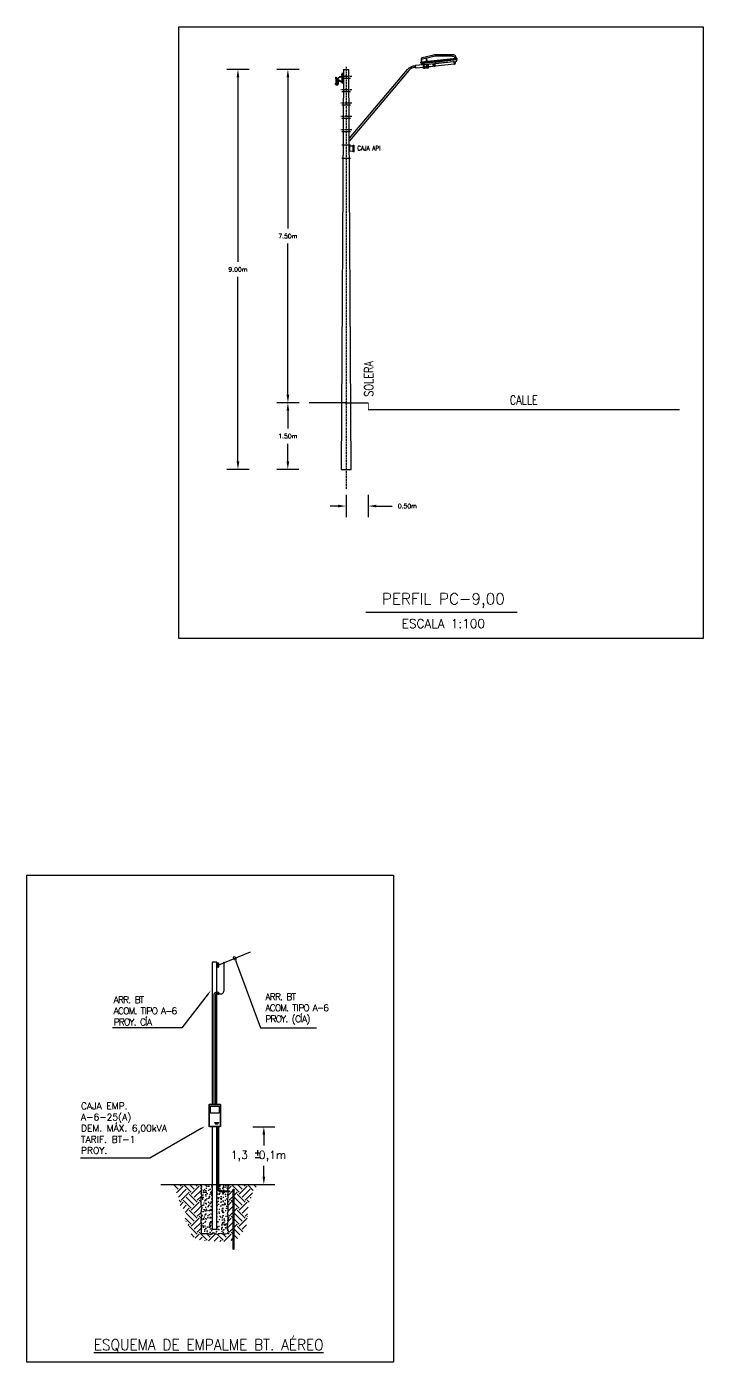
# Model space of a CAD drawing. Extents: x 0 to 336586, y 0 to 6284468.
# Drawn here: x 336179.9 to 336332.1, y 6277582.7 to 6277883.1 of the extents above; entities that cross this region are included whole.
import ezdxf
from ezdxf.enums import TextEntityAlignment as Align

# ---------------------------------------------------------------- set-up
doc = ezdxf.new("R2010")
doc.units = 0
doc.header["$LTSCALE"] = 5
doc.linetypes.add('CENTER', pattern=[2, 1.25, -0.25, 0.25, -0.25])
for name, color, linetype in [('COTAS', 11, 'Continuous'), ('ESTRUCTURAS', 42, 'Continuous'), ('FORMATO', 20, 'Continuous'), ('GRILLA', 254, 'Continuous'), ('PERFIL_VIALIDAD', 7, 'Continuous'), ('TEXTO', 2, 'Continuous')]:
    doc.layers.add(name, color=color, linetype=linetype)
doc.styles.add('ROMANS', font='romans.shx', dxfattribs={"height": 1})
doc.styles.add('ROMANT', font='romant.shx', dxfattribs={"height": 2})
doc.dimstyles.new('PERFIL', dxfattribs={"dimtxt": 1.8, "dimasz": 1.8, "dimexe": 2.5, "dimexo": 2.5, "dimgap": 1.2, "dimtad": 0, "dimtih": 1, "dimtoh": 1, "dimlfac": 0.1, "dimzin": 0, "dimdsep": 46, "dimtxsty": 'ROMANS', "dimcen": 0, "dimclrd": 11, "dimclre": 11, "dimclrt": 256, "dimadec": 0, "dimazin": 0, "dimtfac": 1, "dimtofl": 0, "dimtmove": 0, "dimatfit": 3, "dimfxlon": 1, "dimtfill": 1, "dimtolj": 1, "dimtzin": 0, "dimarcsym": 0})

# ---------------------------------------------------------------- blocks, each defined once
blk = doc.blocks.new('ELLIP')
at = {"color": 0, "lineweight": -2}
blk.add_line((-0.5, 0), (-1, 0), dxfattribs=at)
at = {"color": 0}
blk.add_ellipse((0, 0), major_axis=(0.5, 0), ratio=0.537857, dxfattribs=at)
blk = doc.blocks.new('A$C532C7075')
at = {"layer": 'ESTRUCTURAS', "color": 6}
for p, q in [((58, 9446), (7, 446)), ((58, 9446), (178, 9446)), ((230, 446), (178, 9446)), ((89, 1946), (149, 1946)), ((7, 446), (230, 446))]:
    blk.add_line(p, q, dxfattribs=at)
at = {"layer": 'ESTRUCTURAS', "color": 251, "linetype": 'CENTER'}
for p, q in [((118, 9500), (118, 0)), ((0, 9296), (245, 9296)), ((26, 9246), (226, 9246)), ((0, 8996), (245, 8996)), ((26, 8946), (226, 8946)), ((0, 8696), (245, 8696)), ((26, 8646), (226, 8646)), ((0, 8396), (245, 8396)), ((26, 8346), (226, 8346)), ((0, 8096), (245, 8096)), ((26, 8046), (226, 8046)), ((26, 7746), (226, 7746)), ((26, 7446), (226, 7446))]:
    blk.add_line(p, q, dxfattribs=at)
at = {"layer": 'ESTRUCTURAS', "color": 6}
for centre in [(118, 9296), (118, 8996), (118, 8696), (118, 8396), (118, 8096)]:
    blk.add_circle(centre, 9, dxfattribs=at)
blk = doc.blocks.new('*D419')
at = {"layer": 'COTAS', "color": 11, "lineweight": -2, "transparency": 16777216}
for p, q in [((336241.13, 6277798.51), (336236.13, 6277798.52)), ((336241.11, 6277783.51), (336236.11, 6277783.52))]:
    blk.add_line(p, q, dxfattribs=at)
at = {"layer": 'COTAS', "color": 11, "linetype": 'Continuous', "lineweight": -2, "transparency": 16777216}
for p, q in [((336238.63, 6277796.71), (336238.63, 6277792.71)), ((336238.62, 6277785.31), (336238.62, 6277789.31))]:
    blk.add_line(p, q, dxfattribs=at)
at = {"layer": 'COTAS', "color": 11, "transparency": 16777216}
for points in [[(336238.33, 6277796.71), (336238.93, 6277796.71), (336238.63, 6277798.51)], [(336238.32, 6277785.31), (336238.92, 6277785.31), (336238.61, 6277783.51)]]:
    blk.add_solid(points, dxfattribs=at)
at = {"layer": 'Defpoints', "color": 0, "transparency": 16777216}
for p in [(336238.63, 6277798.51), (336251.74, 6277798.5), (336251.72, 6277783.5)]:
    blk.add_point(p, dxfattribs=at)
at = {"layer": 'COTAS', "transparency": 16777216, "insert": (336238.62, 6277791.01), "char_height": 1, "attachment_point": 5, "style": 'ROMANS', "bg_fill": 3, "box_fill_scale": 1.1, "bg_fill_color": 256, "bg_fill_true_color": 13158600, "bg_fill_transparency": 0}
blk.add_mtext('\\A1;1.50m', dxfattribs=at)
blk = doc.blocks.new('*D420')
at = {"layer": 'COTAS', "color": 11, "lineweight": -2, "transparency": 16777216}
for p, q in [((336241.13, 6277873.5), (336236.13, 6277873.5)), ((336241.13, 6277798.5), (336236.13, 6277798.5))]:
    blk.add_line(p, q, dxfattribs=at)
at = {"layer": 'COTAS', "color": 11, "linetype": 'Continuous', "lineweight": -2, "transparency": 16777216}
for p, q in [((336238.63, 6277871.7), (336238.63, 6277837.7)), ((336238.63, 6277800.3), (336238.63, 6277834.3))]:
    blk.add_line(p, q, dxfattribs=at)
at = {"layer": 'COTAS', "color": 11, "transparency": 16777216}
for points in [[(336238.33, 6277871.7), (336238.93, 6277871.7), (336238.63, 6277873.5)], [(336238.33, 6277800.3), (336238.93, 6277800.3), (336238.63, 6277798.5)]]:
    blk.add_solid(points, dxfattribs=at)
at = {"layer": 'Defpoints', "color": 0, "transparency": 16777216}
for p in [(336238.63, 6277873.5), (336251.72, 6277873.5), (336251.72, 6277798.5)]:
    blk.add_point(p, dxfattribs=at)
at = {"layer": 'COTAS', "transparency": 16777216, "insert": (336238.63, 6277836), "char_height": 1, "attachment_point": 5, "style": 'ROMANS', "bg_fill": 3, "box_fill_scale": 1.1, "bg_fill_color": 256, "bg_fill_true_color": 13158600, "bg_fill_transparency": 0}
blk.add_mtext('\\A1;7.50m', dxfattribs=at)
blk = doc.blocks.new('*D425')
at = {"layer": 'COTAS', "color": 11, "lineweight": -2, "transparency": 16777216}
for p, q in [((336251.72, 6277777.78), (336251.72, 6277772.78)), ((336256.72, 6277777.78), (336256.72, 6277772.78))]:
    blk.add_line(p, q, dxfattribs=at)
at = {"layer": 'COTAS', "color": 11, "linetype": 'Continuous', "lineweight": -2, "transparency": 16777216}
for p, q in [((336249.92, 6277775.28), (336248.12, 6277775.28)), ((336258.52, 6277775.28), (336262.09, 6277775.28))]:
    blk.add_line(p, q, dxfattribs=at)
at = {"layer": 'COTAS', "color": 11, "transparency": 16777216}
for points in [[(336249.92, 6277775.58), (336249.92, 6277774.98), (336251.72, 6277775.28)], [(336258.52, 6277775.58), (336258.52, 6277774.98), (336256.72, 6277775.28)]]:
    blk.add_solid(points, dxfattribs=at)
at = {"layer": 'Defpoints', "color": 0, "transparency": 16777216}
for p in [(336251.72, 6277798.5), (336256.72, 6277798.5), (336256.72, 6277775.28)]:
    blk.add_point(p, dxfattribs=at)
at = {"layer": 'COTAS', "transparency": 16777216, "insert": (336265.5, 6277775.28), "char_height": 1, "attachment_point": 5, "style": 'ROMANS', "bg_fill": 3, "box_fill_scale": 1.1, "bg_fill_color": 256, "bg_fill_true_color": 13158600, "bg_fill_transparency": 0}
blk.add_mtext('\\A1;0.50m', dxfattribs=at)
blk = doc.blocks.new('*D426')
at = {"layer": 'COTAS', "color": 11, "lineweight": -2, "transparency": 16777216}
for p, q in [((336229.89, 6277873.5), (336224.89, 6277873.5)), ((336229.89, 6277783.5), (336224.89, 6277783.5))]:
    blk.add_line(p, q, dxfattribs=at)
at = {"layer": 'COTAS', "color": 11, "linetype": 'Continuous', "lineweight": -2, "transparency": 16777216}
for p, q in [((336227.39, 6277871.7), (336227.39, 6277830.2)), ((336227.39, 6277785.3), (336227.39, 6277826.8))]:
    blk.add_line(p, q, dxfattribs=at)
at = {"layer": 'COTAS', "color": 11, "transparency": 16777216}
for points in [[(336227.09, 6277871.7), (336227.69, 6277871.7), (336227.39, 6277873.5)], [(336227.09, 6277785.3), (336227.69, 6277785.3), (336227.39, 6277783.5)]]:
    blk.add_solid(points, dxfattribs=at)
at = {"layer": 'Defpoints', "color": 0, "transparency": 16777216}
for p in [(336227.39, 6277873.5), (336251.72, 6277873.5), (336251.72, 6277783.5)]:
    blk.add_point(p, dxfattribs=at)
at = {"layer": 'COTAS', "transparency": 16777216, "insert": (336227.39, 6277828.5), "char_height": 1, "attachment_point": 5, "style": 'ROMANS', "bg_fill": 3, "box_fill_scale": 1.1, "bg_fill_color": 256, "bg_fill_true_color": 13158600, "bg_fill_transparency": 0}
blk.add_mtext('\\A1;9.00m', dxfattribs=at)
blk = doc.blocks.new('CAJAAPI')
at = {"color": 2}
for points in [[(-1.26, 1.52), (1.26, 1.52), (1.26, 1.27), (-1.26, 1.27), (-1.26, 1.52)], [(1.1, 1.27), (1.02, 0.16), (1.01, 0.1), (0.98, 0.06), (0.94, 0.03), (0.9, 0), (-0.9, 0), (-0.94, 0.03), (-0.98, 0.06), (-1.01, 0.1), (-1.02, 0.16), (-1.1, 1.27)], [(1.08, 1.52), (1.08, 1.56), (1.07, 1.59), (1.05, 1.61), (1.02, 1.64), (0.99, 1.65), (0.97, 1.65), (0.95, 1.65), (-0.95, 1.65), (-0.97, 1.65), (-0.99, 1.65), (-1.02, 1.64), (-1.05, 1.61), (-1.07, 1.59), (-1.08, 1.56), (-1.08, 1.52)]]:
    blk.add_lwpolyline(points, dxfattribs=at)

msp = doc.modelspace()

# ---------------------------------------------------------------- hatches: boundary and pattern name
h = msp.add_hatch()
h.set_pattern_fill('EARTH', color=256, scale=0.4, angle=45, style=0)
h.set_pattern_definition([(45, (335991.9303, 6277435.932), (2e-16, 3.592102), [2.54, -2.54]), (45, (335991.2568, 6277436.6054), (2e-16, 3.592102), [2.54, -2.54]), (45, (335990.5832, 6277437.279), (2e-16, 3.592102), [2.54, -2.54]), (135, (335990.5832, 6277437.728), (-3.592102, 2e-16), [2.54, -2.54]), (135, (335991.2568, 6277438.4015), (-3.592102, 2e-16), [2.54, -2.54]), (135, (335991.9303, 6277439.075), (-3.592102, 2e-16), [2.54, -2.54])])
h.paths.add_polyline_path([(336211.813, 6277622.671), (336212.352, 6277622.012), (336212.589, 6277621.87), (336212.968, 6277621.302), (336213.441, 6277620.877), (336213.678, 6277620.735), (336213.914, 6277620.356), (336214.009, 6277619.694), (336214.198, 6277618.937), (336214.293, 6277618.274), (336214.482, 6277617.422), (336215.477, 6277617.186), (336215.477, 6277616.855), (336215.477, 6277615.624), (336215.571, 6277614.725), (336215.761, 6277614.158), (336216.045, 6277613.779), (336216.281, 6277613.069), (336216.281, 6277612.596), (336216.613, 6277611.839), (336216.802, 6277611.603), (336217.039, 6277611.224), (336218.033, 6277610.42), (336218.553, 6277610.278), (336219.216, 6277610.136), (336220.352, 6277609.994), (336222.104, 6277609.947), (336223.192, 6277609.852), (336224.376, 6277609.852), (336225.086, 6277610.088), (336226.333, 6277610.136), (336226.333, 6277621.376), (336226.267, 6277621.376), (336226.267, 6277621.336, -0.427321), (336226.074, 6277621.134), (336225.495, 6277621.134), (336225.495, 6277621.038), (336225.158, 6277621.038), (336225.175, 6277620.877), (336225.175, 6277620.532), (336225.198, 6277620.463), (336225.152, 6277619.887), (336225.152, 6277619.818), (336225.106, 6277619.266), (336225.106, 6277618.415), (336225.106, 6277618.253), (336225.152, 6277617.908), (336225.152, 6277617.379), (336225.175, 6277617.287), (336225.198, 6277616.597), (336225.037, 6277616.067), (336225.175, 6277615.699), (336225.221, 6277615.354), (336225.221, 6277614.525), (336225.083, 6277613.904), (336225.037, 6277613.099), (336225.29, 6277612.132), (336225.129, 6277611.81), (336224.968, 6277611.672), (336224.692, 6277611.58), (336223.84, 6277611.58), (336223.518, 6277611.718), (336222.988, 6277611.557), (336222.528, 6277611.511), (336221.837, 6277611.856), (336221.215, 6277611.465), (336220.617, 6277611.649), (336220.064, 6277611.649), (336219.857, 6277611.603), (336219.696, 6277611.626), (336219.42, 6277611.626), (336219.189, 6277611.626), (336219.12, 6277611.925), (336219.12, 6277612.546), (336219.143, 6277612.708), (336219.189, 6277612.915), (336219.097, 6277613.076), (336219.051, 6277613.352), (336219.166, 6277613.582), (336219.189, 6277613.697), (336219.166, 6277613.835), (336219.051, 6277614.364), (336219.143, 6277615.331), (336219.189, 6277615.607), (336219.097, 6277615.86), (336219.028, 6277616.159), (336219.028, 6277616.412), (336219.12, 6277616.597), (336219.12, 6277616.919), (336219.281, 6277617.448), (336219.189, 6277617.885), (336219.143, 6277617.954), (336219.051, 6277618.092), (336219.005, 6277618.967), (336219.028, 6277619.496), (336219.12, 6277619.841), (336219.212, 6277620.209), (336219.143, 6277620.509), (336219.097, 6277620.808), (336219.12, 6277621.038), (336219.189, 6277621.314), (336219.189, 6277621.567), (336219.028, 6277621.797), (336219.143, 6277622.119), (336219.123, 6277622.671)])
h.paths.add_polyline_path([(336225.129, 6277622.671), (336225.129, 6277622.465), (336225.175, 6277622.373), (336225.198, 6277622.166), (336225.198, 6277621.866), (336225.129, 6277621.429), (336225.129, 6277621.314), (336225.138, 6277621.229), (336225.495, 6277621.229), (336225.495, 6277621.134), (336226.074, 6277621.134, 0.4012265), (336226.267, 6277621.319), (336226.267, 6277621.376), (336226.194, 6277621.376), (336226.194, 6277621.414), (336226.128, 6277621.414), (336226.128, 6277621.477), (336226.194, 6277621.477), (336226.194, 6277621.515), (336226.333, 6277621.515), (336226.333, 6277621.609), (336226.46, 6277621.609), (336226.46, 6277621.515), (336226.518, 6277621.515), (336226.518, 6277621.376), (336226.46, 6277621.376), (336226.46, 6277610.136), (336226.837, 6277610.136), (336227.169, 6277610.372), (336227.405, 6277610.704), (336227.642, 6277611.129), (336228.636, 6277612.17), (336229.252, 6277613.211), (336229.536, 6277615.151), (336229.536, 6277616.76), (336229.962, 6277618.937), (336230.198, 6277619.126), (336230.577, 6277620.309), (336230.814, 6277621.35), (336231.05, 6277621.586), (336231.287, 6277621.87), (336231.666, 6277622.201), (336231.903, 6277622.438), (336231.997, 6277622.627), (336232.015, 6277622.671)])
h = msp.add_hatch()
h.set_pattern_fill('AR-CONC', color=6, scale=0.01, style=0)
h.set_pattern_definition([(50, (335991.9303, 6277435.9319), (1.821847, -0.159391), [0.1905, -2.0955]), (355, (335991.9303, 6277435.932), (-0.352428, 1.910566), [0.1524, -1.6764]), (100.451, (335992.0821, 6277435.9186), (1.469425, 1.751167), [0.1619, -1.7809]), (46.1842, (335991.9303, 6277436.44), (2.71079, -0.420423), [0.28575, -3.14325]), (96.6356, (335992.1562, 6277436.405), (2.374042, 2.474256), [0.24285, -2.67135]), (351.184, (335991.9303, 6277436.44), (2.374046, 2.47425), [0.2286, -2.5146]), (21, (335992.1843, 6277436.3129), (1.516149, -1.022655), [0.1905, -2.0955]), (326, (335992.1843, 6277436.313), (0.61802, 1.84188), [0.1524, -1.6764]), (71.4514, (335992.3106, 6277436.2277), (2.134165, 0.819229), [0.1619, -1.7809]), (37.5, (335991.9303, 6277435.9319), (0.030886, 0.8455504), [0, -1.65608, 0, -1.7018, 0, -1.68275]), (7.5, (335991.9303, 6277435.9319), (0.6681966, 1.0018057), [0, -0.97028, 0, -1.61798, 0, -0.64135]), (327.5, (335991.36385, 6277435.9319), (1.355906, -0.0572874), [0, -0.635, 0, -1.9812, 0, -2.6289]), (317.5, (335991.1099, 6277435.9319), (1.481292, 0.254265), [0, -0.8255, 0, -1.31572, 0, -1.8669])])
h.paths.add_polyline_path([(336219.005, 6277618.967), (336219.051, 6277618.092), (336219.189, 6277617.885), (336219.281, 6277617.448), (336219.12, 6277616.919), (336219.12, 6277616.597), (336219.028, 6277616.412), (336219.028, 6277616.159), (336219.097, 6277615.86), (336219.189, 6277615.607), (336219.143, 6277615.331), (336219.051, 6277614.364), (336219.166, 6277613.835), (336219.198, 6277613.645), (336219.051, 6277613.352), (336219.097, 6277613.076), (336219.189, 6277612.915), (336219.143, 6277612.708), (336219.12, 6277612.546), (336219.12, 6277611.925), (336219.189, 6277611.626), (336219.42, 6277611.626), (336219.696, 6277611.626), (336219.857, 6277611.603), (336220.064, 6277611.649), (336220.617, 6277611.649), (336221.215, 6277611.465), (336221.837, 6277611.856), (336222.528, 6277611.511), (336222.988, 6277611.557), (336223.518, 6277611.718), (336223.84, 6277611.58), (336224.692, 6277611.58), (336224.968, 6277611.672), (336225.129, 6277611.81), (336225.29, 6277612.132), (336225.037, 6277613.099), (336225.083, 6277613.904), (336225.221, 6277614.525), (336225.221, 6277615.354), (336225.175, 6277615.699), (336225.037, 6277616.067), (336225.198, 6277616.597), (336225.175, 6277617.287), (336225.152, 6277617.379), (336225.152, 6277617.908), (336225.106, 6277618.253), (336225.106, 6277618.415), (336225.106, 6277619.266), (336225.152, 6277619.818), (336225.152, 6277619.887), (336225.198, 6277620.463), (336225.175, 6277620.532), (336225.175, 6277620.877), (336225.158, 6277621.038), (336223.561, 6277621.038, -0.4142136), (336222.8, 6277621.799), (336222.8, 6277622.671), (336222.623, 6277622.671), (336222.623, 6277612.671), (336221.623, 6277612.671), (336221.623, 6277622.671), (336219.123, 6277622.671), (336219.143, 6277622.119), (336219.028, 6277621.797), (336219.189, 6277621.567), (336219.189, 6277621.314), (336219.12, 6277621.038), (336219.097, 6277620.808), (336219.143, 6277620.509), (336219.212, 6277620.209), (336219.12, 6277619.841), (336219.028, 6277619.496)])
h.paths.add_polyline_path([(336225.129, 6277621.229), (336225.129, 6277621.429), (336225.198, 6277621.866), (336225.198, 6277622.166), (336225.175, 6277622.373), (336225.129, 6277622.465), (336225.129, 6277622.671), (336222.991, 6277622.671), (336222.991, 6277621.799, 0.4142136), (336223.561, 6277621.229)], flags=17)

# ---------------------------------------------------------------- linework, layer by layer
at = {"color": 3, "linetype": 'Continuous'}
msp.add_line((336223.087, 6277672.117), (336230.239, 6277675.012), dxfattribs=at)
at = {"color": 6}
for p, q in [((336222.91, 6277672.271), (336222.694, 6277672.271)), ((336222.91, 6277672.195), (336222.694, 6277672.195)), ((336222.91, 6277671.89), (336222.694, 6277671.89)), ((336222.91, 6277671.814), (336222.694, 6277671.814)), ((336222.854, 6277672.546), (336222.854, 6277672.576)), ((336222.91, 6277672.576), (336222.854, 6277672.576)), ((336222.91, 6277672.546), (336222.854, 6277672.546)), ((336222.91, 6277671.54), (336222.854, 6277671.54)), ((336222.854, 6277671.54), (336222.854, 6277671.51)), ((336222.91, 6277671.51), (336222.854, 6277671.51)), ((336222.885, 6277672.424), (336222.885, 6277672.546)), ((336222.885, 6277671.662), (336222.885, 6277671.54)), ((336222.91, 6277672.576), (336222.966, 6277672.576)), ((336222.91, 6277672.546), (336222.966, 6277672.546)), ((336222.91, 6277672.271), (336223.126, 6277672.271)), ((336222.91, 6277672.195), (336223.126, 6277672.195)), ((336222.91, 6277671.89), (336223.126, 6277671.89)), ((336222.91, 6277671.814), (336223.126, 6277671.814)), ((336222.91, 6277671.54), (336222.966, 6277671.54)), ((336222.91, 6277671.51), (336222.966, 6277671.51)), ((336222.936, 6277672.424), (336222.936, 6277672.546)), ((336222.936, 6277671.662), (336222.936, 6277671.54)), ((336222.966, 6277672.546), (336222.966, 6277672.576)), ((336222.966, 6277671.54), (336222.966, 6277671.51))]:
    msp.add_line(p, q, dxfattribs=at)
at = {"color": 11}
for p, q in [((336230.716, 6277635.671), (336235.716, 6277635.671)), ((336231.279, 6277629.808), (336232.466, 6277629.808)), ((336231.873, 6277629.214), (336231.873, 6277630.402)), ((336231.279, 6277628.758), (336232.466, 6277628.758)), ((336230.716, 6277622.671), (336235.716, 6277622.671))]:
    msp.add_line(p, q, dxfattribs=at)
at = {"color": 11, "linetype": 'Continuous'}
for p, q in [((336233.216, 6277633.871), (336233.216, 6277631.442)), ((336233.216, 6277624.471), (336233.216, 6277626.899))]:
    msp.add_line(p, q, dxfattribs=at)
at = {"color": 6}
for points in [[(336222.623, 6277665.945), (336222.623, 6277672.671), (336221.623, 6277672.671), (336221.623, 6277640.776)], [(336222.91, 6277672.348), (336222.695, 6277672.348), (336222.695, 6277672.424), (336222.91, 6277672.424)], [(336222.91, 6277671.662), (336222.695, 6277671.662), (336222.695, 6277671.738), (336222.91, 6277671.738)], [(336222.91, 6277672.348), (336223.126, 6277672.348), (336223.126, 6277672.424), (336222.91, 6277672.424)], [(336222.91, 6277671.662), (336223.126, 6277671.662), (336223.126, 6277671.738), (336222.91, 6277671.738)], [(336222.623, 6277640.776), (336222.623, 6277665.63)], [(336221.623, 6277635.671), (336221.623, 6277612.671), (336222.623, 6277612.671), (336222.623, 6277635.671)], [(336219.123, 6277622.671), (336219.143, 6277622.119), (336219.028, 6277621.797), (336219.189, 6277621.567), (336219.189, 6277621.314), (336219.12, 6277621.038), (336219.097, 6277620.808), (336219.143, 6277620.509), (336219.212, 6277620.209), (336219.12, 6277619.841), (336219.028, 6277619.496), (336219.005, 6277618.967), (336219.051, 6277618.092), (336219.143, 6277617.954), (336219.189, 6277617.885), (336219.281, 6277617.448), (336219.12, 6277616.919), (336219.12, 6277616.597), (336219.028, 6277616.412), (336219.028, 6277616.159), (336219.097, 6277615.86), (336219.189, 6277615.607), (336219.143, 6277615.331), (336219.051, 6277614.364), (336219.166, 6277613.835), (336219.189, 6277613.697), (336219.166, 6277613.582), (336219.051, 6277613.352), (336219.097, 6277613.076), (336219.189, 6277612.915), (336219.143, 6277612.708), (336219.12, 6277612.546), (336219.12, 6277611.925), (336219.189, 6277611.626), (336219.42, 6277611.626), (336219.696, 6277611.626), (336219.857, 6277611.603), (336220.064, 6277611.649), (336220.617, 6277611.649), (336221.215, 6277611.465), (336221.837, 6277611.856), (336222.528, 6277611.511), (336222.988, 6277611.557), (336223.518, 6277611.718), (336223.84, 6277611.58), (336224.692, 6277611.58), (336224.968, 6277611.672), (336225.129, 6277611.81), (336225.29, 6277612.132), (336225.037, 6277613.099), (336225.083, 6277613.904), (336225.221, 6277614.525), (336225.221, 6277615.354), (336225.175, 6277615.699), (336225.037, 6277616.067), (336225.198, 6277616.597), (336225.175, 6277617.287), (336225.152, 6277617.379), (336225.152, 6277617.908), (336225.106, 6277618.253), (336225.106, 6277618.415), (336225.106, 6277619.266), (336225.152, 6277619.818), (336225.152, 6277619.887), (336225.198, 6277620.463), (336225.175, 6277620.532), (336225.175, 6277620.877), (336225.158, 6277621.038)], [(336225.138, 6277621.229), (336225.129, 6277621.314), (336225.129, 6277621.429), (336225.198, 6277621.866), (336225.198, 6277622.166), (336225.175, 6277622.373), (336225.129, 6277622.465), (336225.129, 6277622.671)]]:
    msp.add_lwpolyline(points, dxfattribs=at)
for points in [[(336222.732, 6277671.738, -0.4142136), (336222.694, 6277671.776), (336222.694, 6277671.89), (336222.762, 6277672.026, 0.236068), (336222.762, 6277672.06), (336222.698, 6277672.187, -0.1164338), (336222.694, 6277672.204), (336222.694, 6277672.309, -0.4142136), (336222.732, 6277672.348)], [(336223.088, 6277671.738, 0.4142136), (336223.126, 6277671.776), (336223.126, 6277671.89), (336223.058, 6277672.026, -0.236068), (336223.058, 6277672.06), (336223.122, 6277672.187, 0.1164338), (336223.126, 6277672.204), (336223.126, 6277672.309, 0.4142136), (336223.088, 6277672.348)], [(336223.151, 6277665.713, 0.7166807), (336221.972, 6277665.235), (336221.97, 6277640.776)], [(336222.956, 6277665.412, 0.3720762), (336222.771, 6277665.626, 0.5056612), (336222.315, 6277665.235), (336222.315, 6277640.776)], [(336222.991, 6277635.671), (336222.991, 6277621.799, 0.4142136), (336223.561, 6277621.229), (336225.495, 6277621.229), (336225.495, 6277621.038), (336223.561, 6277621.038, -0.4142136), (336222.8, 6277621.799), (336222.8, 6277635.671)]]:
    msp.add_lwpolyline(points, format="xyb", dxfattribs=at)
at = {"color": 3, "linetype": 'Continuous'}
msp.add_lwpolyline([(336223.156, 6277665.609, 0.5638011), (336224.257, 6277666.351), (336224.257, 6277672.555)], format="xyb", dxfattribs=at)
at = {"color": 3, "linetype": 'Continuous', "const_width": 0.216}
msp.add_lwpolyline([(336224.149, 6277672.555, 1), (336224.365, 6277672.555, 1)], format="xyb", close=True, dxfattribs=at)
at = {"color": 2}
for points in [[(336221.06, 6277640.765), (336223.298, 6277640.765, -0.4142136), (336223.438, 6277640.625), (336223.438, 6277635.799, -0.4142136), (336223.298, 6277635.659), (336221.06, 6277635.659, -0.4142136), (336220.92, 6277635.799), (336220.92, 6277640.625, -0.4142136)], [(336221.06, 6277640.695), (336223.298, 6277640.695, -0.4142136), (336223.368, 6277640.625), (336223.368, 6277635.799, -0.4142136), (336223.298, 6277635.729), (336221.06, 6277635.729, -0.4142136), (336220.99, 6277635.799), (336220.99, 6277640.625, -0.4142136)]]:
    msp.add_lwpolyline(points, format="xyb", close=True, dxfattribs=at)
at = {"color": 3}
msp.add_lwpolyline([(336221.34, 6277640.275), (336223.018, 6277640.275, -0.4142136), (336223.158, 6277640.135), (336223.158, 6277638.877, -0.4142136), (336223.018, 6277638.737), (336221.34, 6277638.737, -0.4142136), (336221.2, 6277638.877), (336221.2, 6277640.135, -0.4142136)], format="xyb", close=True, dxfattribs=at)
msp.add_lwpolyline([(336222.188, 6277636.53), (336222.188, 6277636.624), (336223.027, 6277636.624), (336223.027, 6277636.53)], dxfattribs=at)
for points, const_width in [([(336210.005, 6277622.671), (336234.374, 6277622.671)], 0.3), ([(336226.267, 6277621.515), (336226.267, 6277621.579)], 0.05)]:
    msp.add_lwpolyline(points, dxfattribs=dict(const_width=const_width))
at = {"const_width": 0.05}
msp.add_lwpolyline([(336225.495, 6277621.134), (336226.074, 6277621.134, 0.4012265), (336226.267, 6277621.319), (336226.267, 6277621.376)], format="xyb", dxfattribs=at)
at = {"color": 2}
for points in [[(336226.194, 6277621.477), (336226.128, 6277621.477), (336226.128, 6277621.414), (336226.194, 6277621.414)], [(336226.194, 6277621.515), (336226.518, 6277621.515)], [(336226.194, 6277621.515), (336226.194, 6277621.376)], [(336226.194, 6277621.376), (336226.518, 6277621.376)], [(336226.333, 6277621.609), (336226.333, 6277621.515)], [(336226.333, 6277621.609), (336226.46, 6277621.609)], [(336226.46, 6277621.376), (336226.46, 6277608.107), (336226.397, 6277608.05), (336226.333, 6277608.107), (336226.333, 6277621.376)], [(336226.46, 6277621.609), (336226.46, 6277621.515)], [(336226.518, 6277621.515), (336226.518, 6277621.376)]]:
    msp.add_lwpolyline(points, dxfattribs=at)
at = {"color": 3}
msp.add_arc((336222.608, 6277636.797), 0.497, 212.46731, 327.53269, dxfattribs=at)
at = {"color": 6}
msp.add_ellipse((336223.061, 6277665.555), major_axis=(-0.091, -0.152), ratio=0.4144637, dxfattribs=at)
at = {"color": 11}
for points in [[(336232.916, 6277633.871), (336233.516, 6277633.871), (336233.216, 6277635.671)], [(336232.916, 6277624.471), (336233.516, 6277624.471), (336233.216, 6277622.671)]]:
    msp.add_solid(points, dxfattribs=at)
at = {"layer": 'ESTRUCTURAS', "color": 2}
for points in [[(336268.689, 6277874.842), (336268.712, 6277874.69), (336268.776, 6277874.599), (336268.937, 6277874.585), (336270.282, 6277874.704), (336271.374, 6277874.791), (336271.411, 6277874.626), (336271.48, 6277874.305), (336271.549, 6277874.236), (336271.778, 6277874.227), (336271.705, 6277874.768), (336271.714, 6277874.842), (336271.783, 6277874.869), (336275.909, 6277875.296), (336276.027, 6277875.238), (336276.064, 6277874.981), (336276.094, 6277874.661), (336276.167, 6277874.689), (336276.259, 6277874.771), (336276.313, 6277874.931), (336276.336, 6277875.036), (336276.341, 6277875.132), (336276.336, 6277875.187), (336276.368, 6277875.242), (336276.437, 6277875.283), (336276.542, 6277875.32), (336276.588, 6277875.365), (336276.611, 6277875.457), (336276.629, 6277875.571), (336276.633, 6277875.731), (336276.714, 6277875.737), (336276.71, 6277875.901), (336276.672, 6277875.963), (336276.562, 6277875.979), (336276.328, 6277876.576), (336276.192, 6277876.692), (336276, 6277876.74), (336275.73, 6277876.775), (336271.87, 6277876.765), (336271.626, 6277876.763), (336270.815, 6277876.558), (336269.485, 6277876.248), (336268.789, 6277876.077), (336268.642, 6277875.935), (336268.613, 6277875.121), (336268.578, 6277875.088), (336268.502, 6277875.072), (336268.504, 6277874.942), (336268.618, 6277874.939), (336268.627, 6277874.891), (336268.688, 6277874.846), (336276.632, 6277875.729)], [(336269.04, 6277873.927), (336267.456, 6277873.764), (336267.393, 6277873.826), (336267.34, 6277874.397), (336267.402, 6277874.44), (336268.905, 6277874.589)], [(336269.721, 6277873.998), (336269.492, 6277873.988), (336269.485, 6277873.736), (336269.461, 6277873.707), (336269.159, 6277873.687), (336269.114, 6277873.723), (336269.027, 6277874.035), (336269.168, 6277874.029), (336269.192, 6277873.939), (336269.318, 6277873.927), (336269.354, 6277873.942), (336269.351, 6277874.065), (336269.492, 6277874.065), (336269.492, 6277873.99)], [(336269.348, 6277874.065), (336269.177, 6277874.056), (336269.132, 6277874.035)], [(336269.204, 6277874.062), (336269.144, 6277874.596)], [(336269.339, 6277874.074), (336269.291, 6277874.617)], [(336270.171, 6277874.042), (336270.175, 6277873.751), (336269.799, 6277873.734), (336269.707, 6277874.069), (336269.751, 6277874.099), (336269.829, 6277874.11), (336269.877, 6277873.998), (336269.992, 6277873.991), (336270.043, 6277874.028), (336270.049, 6277874.116), (336269.833, 6277874.11), (336269.846, 6277874.133), (336269.799, 6277874.655)], [(336269.961, 6277874.661), (336270.019, 6277874.127), (336270.175, 6277874.13), (336270.178, 6277874.052), (336270.293, 6277874.066), (336270.29, 6277874.208)], [(336271.47, 6277874.341), (336271.307, 6277874.335), (336271.303, 6277874.201), (336271.269, 6277874.152), (336270.693, 6277874.096), (336270.398, 6277874.079), (336270.351, 6277874.13), (336270.347, 6277874.204), (336270.324, 6277874.218), (336270.28, 6277874.215), (336270.273, 6277874.695)], [(336276.095, 6277874.669), (336271.778, 6277874.228)]]:
    msp.add_lwpolyline(points, dxfattribs=at)
at = {"layer": 'ESTRUCTURAS', "color": 6}
for points in [[(336268.504, 6277875.057), (336276.667, 6277875.958)], [(336276.562, 6277875.976), (336268.611, 6277875.12)], [(336276.705, 6277875.855), (336268.68, 6277874.983), (336268.617, 6277874.938)], [(336276.272, 6277875.946), (336276.184, 6277876.157), (336276.067, 6277876.312), (336275.939, 6277876.391), (336275.749, 6277876.419), (336275.592, 6277876.435), (336274.724, 6277876.435), (336273.149, 6277876.432), (336271.71, 6277876.441), (336271.435, 6277876.372), (336269.993, 6277876.039), (336269.898, 6277875.991), (336269.854, 6277875.93), (336269.846, 6277875.804), (336269.889, 6277875.596), (336269.933, 6277875.249), (336269.854, 6277875.244), (336269.82, 6277875.6), (336269.781, 6277875.796), (336269.733, 6277875.921), (336269.564, 6277875.943), (336268.82, 6277875.791), (336268.716, 6277875.713), (336268.72, 6277875.539), (336268.738, 6277875.127)], [(336268.905, 6277874.593), (336268.9, 6277874.746), (336268.993, 6277874.812), (336269.327, 6277874.905)], [(336271.306, 6277874.333), (336271.302, 6277874.701), (336271.325, 6277874.78)], [(336271.837, 6277874.239), (336271.761, 6277874.746), (336271.761, 6277874.811), (336271.83, 6277874.838), (336275.899, 6277875.258), (336275.996, 6277875.21), (336276.061, 6277874.663)]]:
    msp.add_lwpolyline(points, dxfattribs=at)
at = {"layer": 'FORMATO'}
msp.add_lwpolyline([(336214.074, 6277883.092), (336332.102, 6277883.092), (336332.102, 6277745.462), (336214.074, 6277745.462)], close=True, dxfattribs=at)
at = {"layer": 'FORMATO', "ltscale": 0.5}
msp.add_lwpolyline([(336179.856, 6277692.234), (336262.381, 6277692.234), (336262.381, 6277582.692), (336179.856, 6277582.692)], close=True, dxfattribs=at)
at = {"layer": 'PERFIL_VIALIDAD', "ltscale": 5}
msp.add_line((336256.173, 6277751.4), (336290.233, 6277751.4), dxfattribs=at)
at = {"layer": 'PERFIL_VIALIDAD', "const_width": 0.15}
msp.add_lwpolyline([(336256.716, 6277796.995), (336256.716, 6277798.495)], dxfattribs=at)
at = {"layer": 'PERFIL_VIALIDAD', "color": 20}
msp.add_lwpolyline([(336256.716, 6277796.995), (336326.716, 6277796.995)], dxfattribs=at)
at = {"layer": 'TEXTO', "color": 11}
for points in [[(336226.974, 6277672.72), (336232.439, 6277657.907), (336245.029, 6277657.907)], [(336220.725, 6277665.595), (336214.76, 6277657.917), (336199.179, 6277657.917)], [(336219.088, 6277635.256), (336207.541, 6277628.605), (336191.952, 6277628.605)]]:
    msp.add_lwpolyline(points, dxfattribs=at)
for points in [[(336220.607, 6277665.687), (336221.277, 6277666.306), (336220.843, 6277665.503)], [(336219.005, 6277635.4), (336219.955, 6277635.755), (336219.171, 6277635.112)]]:
    msp.add_solid(points, dxfattribs=at)

# ---------------------------------------------------------------- block references
at = {"layer": 'GRILLA', "xscale": 0.01, "yscale": 0.01, "zscale": 0.01}
msp.add_blockref('A$C532C7075', (336250.535, 6277779.034), dxfattribs=at)
at = {"layer": 'TEXTO', "color": 11, "xscale": 0.9, "yscale": 0.9, "zscale": 0.9, "rotation": 110.2484906457737}
msp.add_blockref('ELLIP', (336226.663, 6277673.564), dxfattribs=at)

# ---------------------------------------------------------------- texts
at = {"color": 8, "style": 'ROMANS', "width": 0.8}
msp.add_text('CAJA API', height=1, dxfattribs=at).set_placement((336254.254, 6277855.278))
at = {"color": 11, "style": 'ROMANS'}
msp.add_text('1,3  0,1m', height=1.8, dxfattribs=at).set_placement((336225.759, 6277628.442))
at = {"layer": 'PERFIL_VIALIDAD', "color": 31, "style": 'ROMANS', "width": 0.8}
msp.add_text('SOLERA', height=2, rotation=90, dxfattribs=at).set_placement((336257.823, 6277803.866), align=Align.CENTER)
msp.add_text('CALLE', height=2, dxfattribs=at).set_placement((336291.716, 6277798.112), align=Align.CENTER)
at = {"layer": 'PERFIL_VIALIDAD', "style": 'ROMANT'}
msp.add_text('PERFIL PC-9,00', height=2.5, dxfattribs=at).set_placement((336273.608, 6277753.164), align=Align.CENTER)
at = {"layer": 'TEXTO', "color": 2, "style": 'ROMANS'}
msp.add_text('ESCALA 1:100', height=2, dxfattribs=at).set_placement((336273.608, 6277747.838), align=Align.CENTER)
at = {"layer": 'TEXTO', "style": 'ROMANT', "width": 0.9}
msp.add_text('%%UESQUEMA DE EMPALME BT. AÉREO', height=2.5, dxfattribs=at).set_placement((336220.815, 6277585.389), align=Align.CENTER)
at = {"layer": 'TEXTO', "char_height": 1.5, "attachment_point": 7, "style": 'ROMANS'}
for s, insert in [('{\\T0.8;ARR. BT\\PACOM. TIPO A-6 \\PPROY. (CÍA)}', (336233.571, 6277658.665)), ('{\\T0.8;ARR. BT\\PACOM. TIPO A-6 \\PPROY. CÍA}', (336199.435, 6277658.48)), ('CAJA EMP.\\PA-6-25(A)\\PDEM. MÁX. 6,00kVA\\PTARIF. BT-1 \\PPROY.', (336192.065, 6277629.589))]:
    msp.add_mtext(s, dxfattribs=dict(at, insert=insert))

# ---------------------------------------------------------------- next in the draw order: dimensions: what is measured, and where the dimension line sits
at = {"layer": 'COTAS'}
dim = msp.add_linear_dim(base=(336238.634, 6277798.514), p1=(336251.716, 6277783.495), p2=(336251.737, 6277798.495), angle=89.91915, dimstyle='PERFIL', override={"dimpost": 'm'}, dxfattribs=at)
dim.commit()
dim.dimension.update_dxf_attribs({"geometry": '*D419', "text_midpoint": (336238.623, 6277791.007), "dimtype": 161})

# ---------------------------------------------------------------- next in the draw order: dimensions: what is measured, and where the dimension line sits
dim = msp.add_aligned_dim(p1=(336251.716, 6277798.495), p2=(336251.716, 6277873.495), distance=13.082, dimstyle='PERFIL', override={"dimpost": 'm'}, dxfattribs=at)
dim.commit()
dim.dimension.update_dxf_attribs({"geometry": '*D420', "text_midpoint": (336238.634, 6277835.995)})

# ---------------------------------------------------------------- next in the draw order: linework, layer by layer
at = {"layer": 'PERFIL_VIALIDAD'}
for points in [[(336251.737, 6277798.495), (336243.402, 6277798.495)], [(336251.716, 6277798.495), (336256.716, 6277798.495)]]:
    msp.add_lwpolyline(points, dxfattribs=at)

# ---------------------------------------------------------------- next in the draw order: dimensions: what is measured, and where the dimension line sits
at = {"layer": 'COTAS'}
dim = msp.add_linear_dim(base=(336256.716, 6277775.283), p1=(336251.716, 6277798.495), p2=(336256.716, 6277798.495), angle=0, dimstyle='PERFIL', override={"dimpost": 'm'}, dxfattribs=at)
dim.commit()
dim.dimension.update_dxf_attribs({"geometry": '*D425', "text_midpoint": (336265.502, 6277775.283), "dimtype": 161})

# ---------------------------------------------------------------- next in the draw order: dimensions: what is measured, and where the dimension line sits
dim = msp.add_aligned_dim(p1=(336251.716, 6277783.495), p2=(336251.716, 6277873.495), distance=24.321, dimstyle='PERFIL', override={"dimpost": 'm'}, dxfattribs=at)
dim.commit()
dim.dimension.update_dxf_attribs({"geometry": '*D426', "text_midpoint": (336227.395, 6277828.495)})

# ---------------------------------------------------------------- next in the draw order: linework, layer by layer
at = {"layer": 'ESTRUCTURAS', "color": 2}
msp.add_lwpolyline([(336250.799, 6277871.641), (336250.799, 6277870.99), (336250.799, 6277870.987, -0.2886538), (336250.714, 6277870.894), (336250.714, 6277870.759, -0.2886538), (336250.799, 6277870.666), (336250.799, 6277870.663), (336250.799, 6277870.437), (336251.099, 6277870.437), (336251.099, 6277872.537), (336250.799, 6277872.537), (336250.799, 6277872.286), (336250.799, 6277872.283, -0.0865489), (336250.714, 6277871.872), (336250.714, 6277871.737, -0.2886538), (336250.799, 6277871.644)], format="xyb", close=True, dxfattribs=at)
msp.add_lwpolyline([(336250.799, 6277872.401), (336250.745, 6277872.401), (336250.745, 6277872.206), (336250.799, 6277872.206)], close=True, dxfattribs=at)
for points in [[(336252.521, 6277858.038), (336265.522, 6277873.49, -0.2232025), (336267.349, 6277874.302)], [(336267.382, 6277873.946, 0.2085464), (336265.82, 6277873.233), (336252.528, 6277857.437)], [(336249.399, 6277871.61, 0.4424476), (336249.461, 6277871.238)], [(336249.394, 6277871.606, 0.2612079), (336249.401, 6277871.618), (336249.401, 6277871.739), (336249.492, 6277871.739), (336249.492, 6277871.618, -0.2119876), (336249.457, 6277871.54, 0.2923721), (336249.461, 6277871.362)], [(336250.714, 6277871.85), (336250.481, 6277871.85, 0.099569), (336250.306, 6277871.815), (336249.905, 6277871.536), (336249.887, 6277871.525, 0.1311906), (336249.775, 6277871.423), (336249.733, 6277871.359, -0.0022689), (336249.733, 6277871.357)], [(336249.733, 6277871.236, 0.0021326), (336249.734, 6277871.237, -0.2332163), (336249.758, 6277871.236), (336249.759, 6277871.236), (336250.331, 6277870.84, 0.1408022), (336250.51, 6277870.781), (336250.714, 6277870.781)], [(336250.346, 6277871.733), (336249.945, 6277871.45), (336249.924, 6277871.437, 0.0486625), (336249.853, 6277871.377), (336249.825, 6277871.337, 0.4565265), (336249.833, 6277871.295), (336249.833, 6277871.295), (336250.382, 6277870.914, 0.1393262), (336250.512, 6277870.872), (336250.714, 6277870.872)], [(336250.714, 6277871.759), (336250.481, 6277871.759, 0.099569), (336250.341, 6277871.731)]]:
    msp.add_lwpolyline(points, format="xyb", dxfattribs=at)
at = {"layer": 'ESTRUCTURAS', "color": 6}
for points in [[(336249.461, 6277871.411, -0.4194533), (336249.731, 6277871.411), (336249.733, 6277871.41), (336249.733, 6277871.161), (336249.761, 6277871.161, -0.4359685), (336249.771, 6277871.15), (336249.771, 6277870.97, 0.240178), (336249.798, 6277870.917), (336249.914, 6277870.863, -0.2590868), (336249.957, 6277870.791), (336249.957, 6277870.679, -0.1051028), (336249.832, 6277870.046, -0.5112223), (336249.443, 6277869.996), (336249.404, 6277870.061, -0.0683234), (336249.342, 6277870.347, -0.9431663), (336249.455, 6277870.354), (336249.492, 6277870.131, 0.7103748), (336249.716, 6277870.138, 0.0204072), (336249.749, 6277870.387, -0.020789), (336249.746, 6277870.454), (336249.737, 6277870.603, 0.2237988), (336249.654, 6277870.741), (336249.632, 6277870.754)], [(336249.456, 6277870.35, 0.2478768), (336249.482, 6277870.348, -0.1910271), (336249.687, 6277870.352, 0.537632), (336249.709, 6277870.367), (336249.7, 6277870.569), (336249.635, 6277870.569), (336249.635, 6277870.537, -1), (336249.577, 6277870.537), (336249.577, 6277870.569), (336249.506, 6277870.569), (336249.506, 6277870.774), (336249.442, 6277870.774), (336249.442, 6277870.434, -0.1722808), (336249.427, 6277870.392)], [(336249.58, 6277870.785), (336249.492, 6277870.855, -0.2074187), (336249.461, 6277870.934), (336249.461, 6277871.41)], [(336249.632, 6277870.986, 4.1052507), (336249.58, 6277870.986)]]:
    msp.add_lwpolyline(points, format="xyb", dxfattribs=at)
at = {"layer": 'ESTRUCTURAS', "color": 6, "const_width": 0.131}
msp.add_lwpolyline([(336249.541, 6277870.173, 1), (336249.673, 6277870.173, 1)], format="xyb", close=True, dxfattribs=at)
at = {"layer": 'ESTRUCTURAS', "color": 6}
msp.add_lwpolyline([(336249.632, 6277870.537, -1), (336249.58, 6277870.537), (336249.58, 6277871.034, -1), (336249.632, 6277871.034)], format="xyb", close=True, dxfattribs=at)

# ---------------------------------------------------------------- next in the draw order: block references
at = {"color": 2, "xscale": 0.5879208905696975, "yscale": 0.5879208905696975, "zscale": 0.5879208905696975, "rotation": 270.7575333870969}
msp.add_blockref('CAJAAPI', (336252.552, 6277855.665), dxfattribs=at)

doc.saveas('drawing.dxf')
